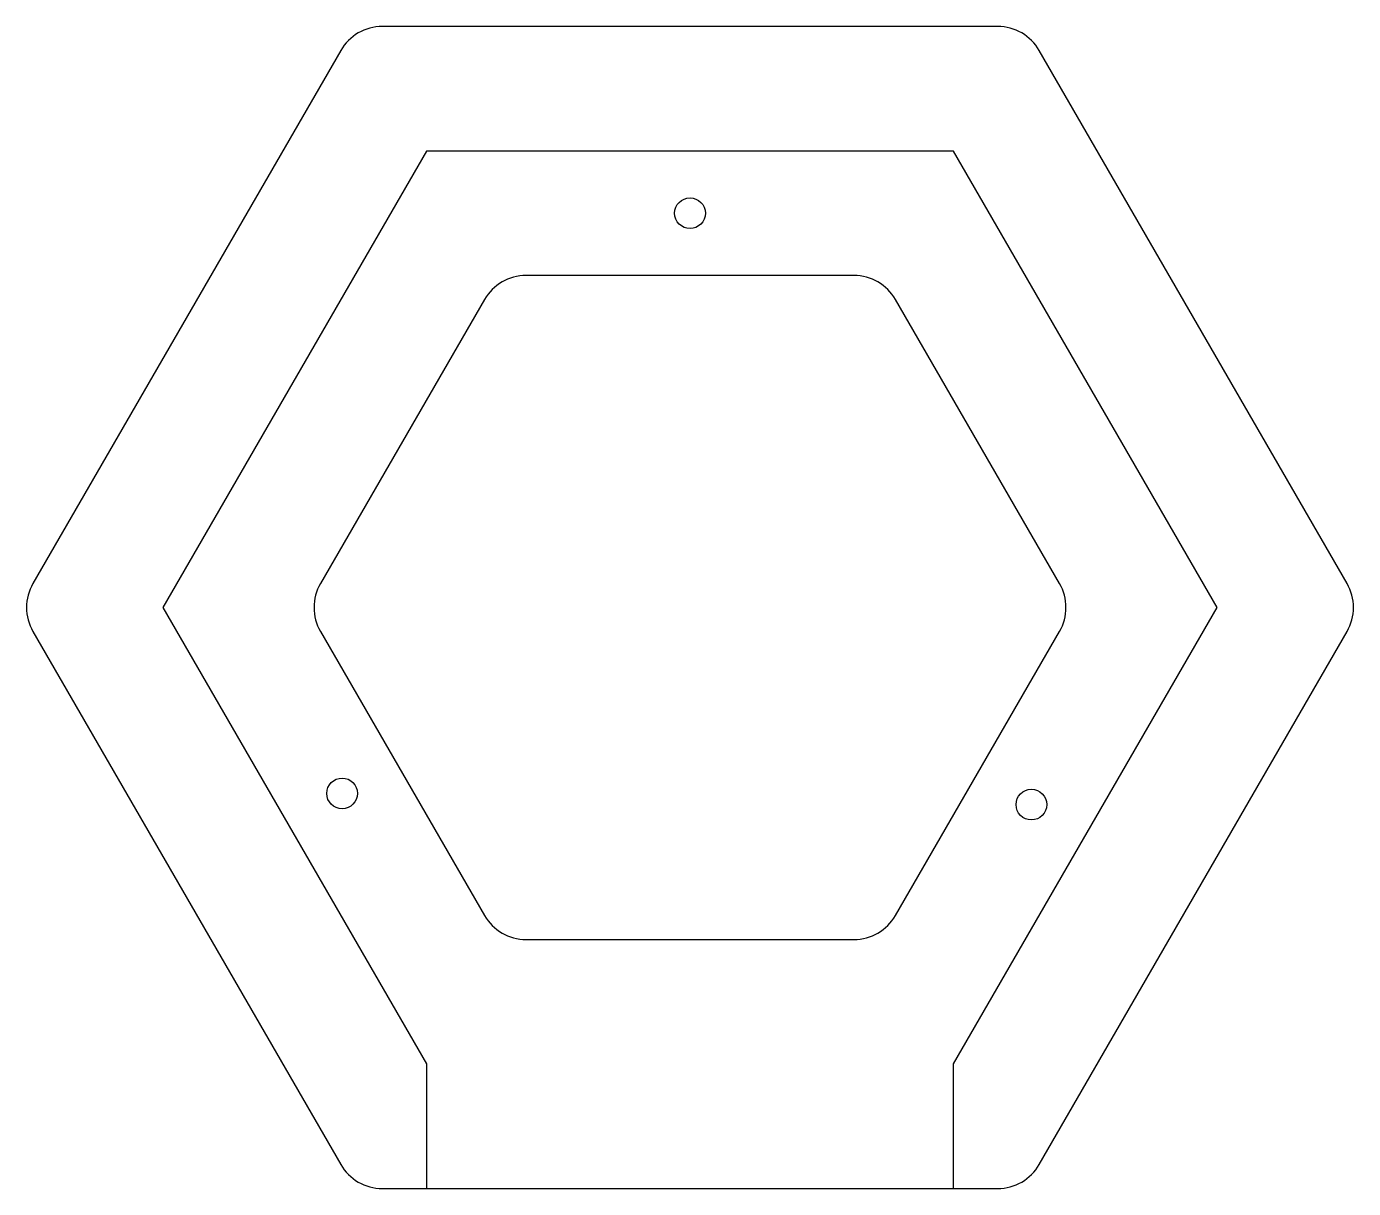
# Model space of a CAD drawing. Extents: x -69 to 69, y -61 to 61.
import ezdxf

# ---------------------------------------------------------------- set-up
doc = ezdxf.new("R2010")
doc.units = 0
doc.layers.get('0').update_dxf_attribs({"linetype": 'continuous'})

msp = doc.modelspace()

# ---------------------------------------------------------------- linework, layer by layer
at = {"color": 0}
for points in [[(68.56, 2.5), (36.44, 58.12, 0.267949), (32.11, 60.62), (-32.11, 60.62, 0.267949), (-36.44, 58.12), (-68.56, 2.5, 0.267949), (-68.56, -2.5), (-36.44, -58.12, 0.267949), (-32.11, -60.62), (32.11, -60.62, 0.267949), (36.44, -58.12), (68.56, -2.5, 0.267949)], [(38.56, 2.5), (21.44, 32.14, 0.267949), (17.11, 34.64), (-17.11, 34.64, 0.267949), (-21.44, 32.14), (-38.56, 2.5, 0.267949), (-38.56, -2.5), (-21.44, -32.14, 0.267949), (-17.11, -34.64), (17.11, -34.64, 0.267949), (21.44, -32.14), (38.56, -2.5, 0.267949)]]:
    msp.add_lwpolyline(points, format="xyb", close=True, dxfattribs=at)
at = {"color": 92}
msp.add_lwpolyline([(55, 0), (27.5, 47.63), (-27.5, 47.63), (-55, 0), (-27.5, -47.63), (-27.5, -60.62), (27.5, -60.62), (27.5, -47.63)], close=True, dxfattribs=at)
for centre in [(0, 41.14), (-36.3, -19.4), (35.62, -20.57)]:
    msp.add_circle(centre, 1.6, dxfattribs=at)

doc.saveas('drawing.dxf')
